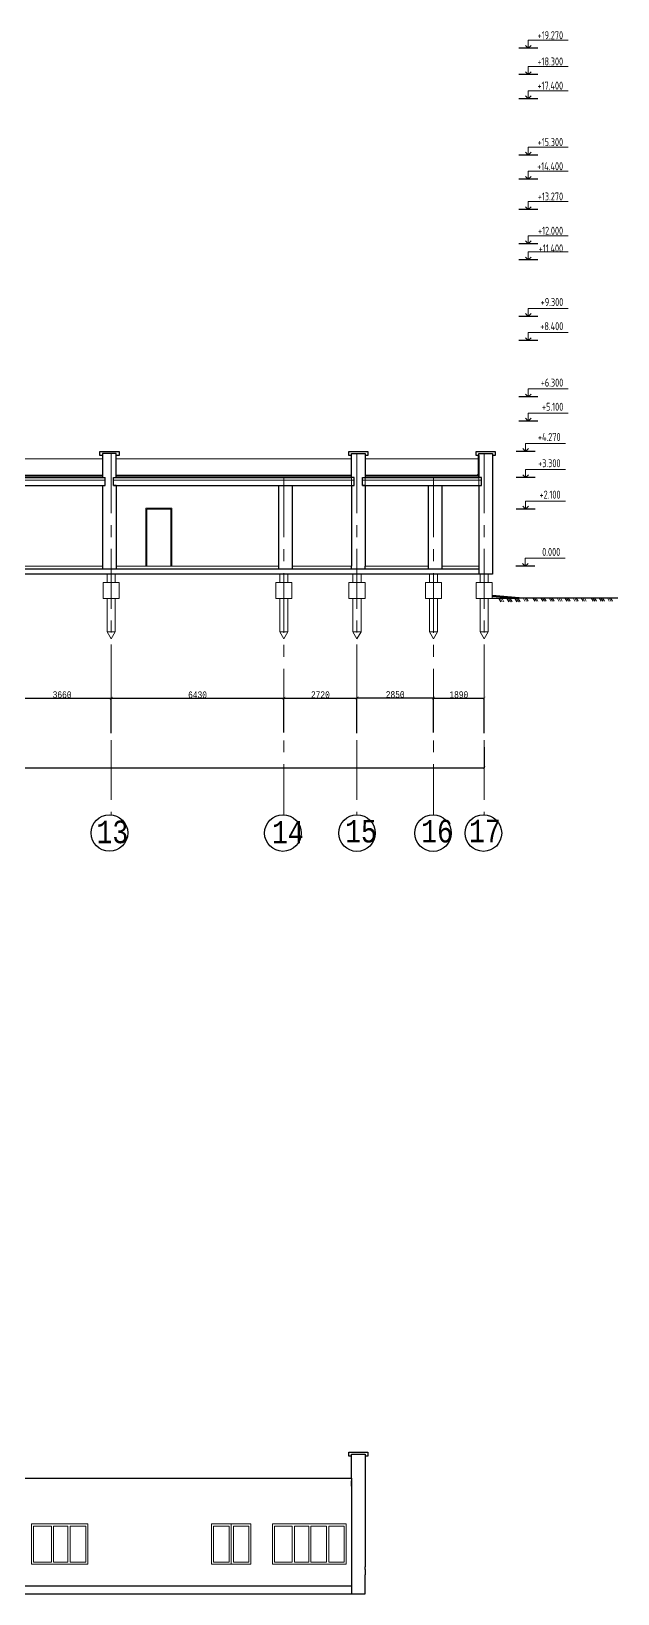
# Model space of a CAD drawing. Header units: millimetres. Extents: x -689206 to 4969298, y -1019800 to 703299.
# Drawn here: x 90334 to 112180, y -747291 to -689144 of the extents above; entities that cross this region are included whole.
import ezdxf

# ---------------------------------------------------------------- set-up
doc = ezdxf.new("R2010")
doc.units = ezdxf.units.MM
doc.linetypes.add('осеваяX2', pattern=[101.6, 63.5, -12.7, 12.7, -12.7])
doc.layers.add('РАЗМЕРЫ', color=7, linetype='Continuous', lineweight=9)
doc.layers.add('стены', color=7, linetype='Continuous', lineweight=20)
for name, color, linetype in [('разрез1-1', 7, 'Continuous'), ('разрез2-2', 7, 'Continuous'), ('сетка', 104, 'Continuous'), ('фасад1', 7, 'Continuous')]:
    doc.layers.add(name, color=color, linetype=linetype)
doc.styles.add('Аннотативный', font='isocteur.ttf', dxfattribs={"width": 0.7, "height": 250})
doc.dimstyles.new('Аннотативный', dxfattribs={"dimscale": 0, "dimtxt": 250, "dimasz": 100, "dimexe": 1.25, "dimexo": 0.625, "dimtad": 1, "dimdec": 0, "dimtxsty": 'Аннотативный', "dimblk": 'ARCHTICK', "dimcen": 2.5, "dimadec": 0, "dimazin": 0, "dimtfac": 1, "dimtdec": 0, "dimtmove": 0, "dimatfit": 3, "dimfxl": 1, "dimarcsym": 0})

# ---------------------------------------------------------------- blocks, each defined once
blk = doc.blocks.new('_ArchTick')
at = {"color": 0, "linetype": 'ByBlock', "const_width": 0.15}
blk.add_lwpolyline([(-0.5, -0.5), (0.5, 0.5)], dxfattribs=at)
blk = doc.blocks.new('*D3268')
at = {"layer": 'Defpoints', "color": 0, "lineweight": 5, "ltscale": 35, "transparency": 16777216}
for p in [(89654, -713961), (93314, -713961), (93314, -715268)]:
    blk.add_point(p, dxfattribs=at)
at = {"layer": 'РАЗМЕРЫ', "color": 0, "lineweight": -2, "ltscale": 35, "transparency": 16777216}
for p, q in [((89654, -713960), (89654, -713960)), ((89654, -713961), (93314, -713961)), ((93314, -715268), (93314, -713960))]:
    blk.add_line(p, q, dxfattribs=at)
at = {"layer": 'РАЗМЕРЫ', "color": 0, "lineweight": -2, "ltscale": 35, "transparency": 16777216, "xscale": 100, "yscale": 100, "zscale": 100, "rotation": 180}
blk.add_blockref('_ArchTick', (89654, -713961), dxfattribs=at)
at = {"layer": 'РАЗМЕРЫ', "color": 0, "lineweight": -2, "ltscale": 35, "transparency": 16777216, "xscale": 100, "yscale": 100, "zscale": 100}
blk.add_blockref('_ArchTick', (93314, -713961), dxfattribs=at)
at = {"layer": 'РАЗМЕРЫ', "color": 0, "lineweight": 5, "ltscale": 35, "transparency": 16777216, "insert": (91484, -713835), "char_height": 250, "attachment_point": 5, "style": 'Аннотативный'}
blk.add_mtext('3660', dxfattribs=at)
blk = doc.blocks.new('*D3269')
at = {"layer": 'Defpoints', "color": 0, "lineweight": 5, "ltscale": 35, "transparency": 16777216}
for p in [(93314, -713960), (99744, -713965), (99744, -715235)]:
    blk.add_point(p, dxfattribs=at)
at = {"layer": 'РАЗМЕРЫ', "color": 0, "lineweight": -2, "ltscale": 35, "transparency": 16777216}
for p, q in [((93314, -713960), (93314, -713967)), ((93314, -713965), (99744, -713965)), ((99744, -715235), (99744, -713964))]:
    blk.add_line(p, q, dxfattribs=at)
at = {"layer": 'РАЗМЕРЫ', "color": 0, "lineweight": -2, "ltscale": 35, "transparency": 16777216, "xscale": 100, "yscale": 100, "zscale": 100, "rotation": 180}
blk.add_blockref('_ArchTick', (93314, -713965), dxfattribs=at)
at = {"layer": 'РАЗМЕРЫ', "color": 0, "lineweight": -2, "ltscale": 35, "transparency": 16777216, "xscale": 100, "yscale": 100, "zscale": 100}
blk.add_blockref('_ArchTick', (99744, -713965), dxfattribs=at)
at = {"layer": 'РАЗМЕРЫ', "color": 0, "lineweight": 5, "ltscale": 35, "transparency": 16777216, "insert": (96529, -713840), "char_height": 250, "attachment_point": 5, "style": 'Аннотативный'}
blk.add_mtext('6430', dxfattribs=at)
blk = doc.blocks.new('*D3270')
at = {"layer": 'Defpoints', "color": 0, "lineweight": 5, "ltscale": 35, "transparency": 16777216}
for p in [(99744, -713960), (102466, -713960), (102466, -715267)]:
    blk.add_point(p, dxfattribs=at)
at = {"layer": 'РАЗМЕРЫ', "color": 0, "lineweight": -2, "ltscale": 35, "transparency": 16777216}
for p, q in [((99744, -713960), (99744, -713961)), ((99744, -713960), (102466, -713960)), ((102466, -715266), (102466, -713959))]:
    blk.add_line(p, q, dxfattribs=at)
at = {"layer": 'РАЗМЕРЫ', "color": 0, "lineweight": -2, "ltscale": 35, "transparency": 16777216, "xscale": 100, "yscale": 100, "zscale": 100, "rotation": 180}
blk.add_blockref('_ArchTick', (99744, -713960), dxfattribs=at)
at = {"layer": 'РАЗМЕРЫ', "color": 0, "lineweight": -2, "ltscale": 35, "transparency": 16777216, "xscale": 100, "yscale": 100, "zscale": 100}
blk.add_blockref('_ArchTick', (102466, -713960), dxfattribs=at)
at = {"layer": 'РАЗМЕРЫ', "color": 0, "lineweight": 5, "ltscale": 35, "transparency": 16777216, "insert": (101105, -713834), "char_height": 250, "attachment_point": 5, "style": 'Аннотативный'}
blk.add_mtext('2720', dxfattribs=at)
blk = doc.blocks.new('*D3271')
at = {"layer": 'Defpoints', "color": 0, "lineweight": 5, "ltscale": 35, "transparency": 16777216}
for p in [(102466, -713960), (105314, -713952), (105314, -715235)]:
    blk.add_point(p, dxfattribs=at)
at = {"layer": 'РАЗМЕРЫ', "color": 0, "lineweight": -2, "ltscale": 35, "transparency": 16777216}
for p, q in [((102466, -713959), (102466, -713951)), ((102466, -713952), (105314, -713952)), ((105314, -715235), (105314, -713951))]:
    blk.add_line(p, q, dxfattribs=at)
at = {"layer": 'РАЗМЕРЫ', "color": 0, "lineweight": -2, "ltscale": 35, "transparency": 16777216, "xscale": 100, "yscale": 100, "zscale": 100, "rotation": 180}
blk.add_blockref('_ArchTick', (102466, -713952), dxfattribs=at)
at = {"layer": 'РАЗМЕРЫ', "color": 0, "lineweight": -2, "ltscale": 35, "transparency": 16777216, "xscale": 100, "yscale": 100, "zscale": 100}
blk.add_blockref('_ArchTick', (105314, -713952), dxfattribs=at)
at = {"layer": 'РАЗМЕРЫ', "color": 0, "lineweight": 5, "ltscale": 35, "transparency": 16777216, "insert": (103890, -713827), "char_height": 250, "attachment_point": 5, "style": 'Аннотативный'}
blk.add_mtext('2850', dxfattribs=at)
blk = doc.blocks.new('*D3272')
at = {"layer": 'Defpoints', "color": 0, "lineweight": 5, "ltscale": 35, "transparency": 16777216}
for p in [(105314, -713959), (107206, -713959), (107206, -715266)]:
    blk.add_point(p, dxfattribs=at)
at = {"layer": 'РАЗМЕРЫ', "color": 0, "lineweight": -2, "ltscale": 35, "transparency": 16777216}
for p, q in [((105314, -713959), (105314, -713960)), ((105314, -713959), (107206, -713959)), ((107206, -715265), (107206, -713957))]:
    blk.add_line(p, q, dxfattribs=at)
at = {"layer": 'РАЗМЕРЫ', "color": 0, "lineweight": -2, "ltscale": 35, "transparency": 16777216, "xscale": 100, "yscale": 100, "zscale": 100, "rotation": 180}
blk.add_blockref('_ArchTick', (105314, -713959), dxfattribs=at)
at = {"layer": 'РАЗМЕРЫ', "color": 0, "lineweight": -2, "ltscale": 35, "transparency": 16777216, "xscale": 100, "yscale": 100, "zscale": 100}
blk.add_blockref('_ArchTick', (107206, -713959), dxfattribs=at)
at = {"layer": 'РАЗМЕРЫ', "color": 0, "lineweight": 5, "ltscale": 35, "transparency": 16777216, "insert": (106260, -713833), "char_height": 250, "attachment_point": 5, "style": 'Аннотативный'}
blk.add_mtext('1890', dxfattribs=at)
blk = doc.blocks.new('*D3273')
at = {"layer": 'Defpoints', "color": 0, "lineweight": 5, "ltscale": 35, "transparency": 16777216}
for p in [(55075, -715792), (107206, -715792), (107206, -716553)]:
    blk.add_point(p, dxfattribs=at)
at = {"layer": 'РАЗМЕРЫ', "color": 0, "lineweight": -2, "ltscale": 35, "transparency": 16777216}
for p, q in [((55075, -715792), (55075, -716554)), ((107206, -715792), (107206, -716554)), ((55075, -716553), (107206, -716553))]:
    blk.add_line(p, q, dxfattribs=at)
at = {"layer": 'РАЗМЕРЫ', "color": 0, "lineweight": -2, "ltscale": 35, "transparency": 16777216, "xscale": 100, "yscale": 100, "zscale": 100, "rotation": 180}
blk.add_blockref('_ArchTick', (55075, -716553), dxfattribs=at)
at = {"layer": 'РАЗМЕРЫ', "color": 0, "lineweight": -2, "ltscale": 35, "transparency": 16777216, "xscale": 100, "yscale": 100, "zscale": 100}
blk.add_blockref('_ArchTick', (107206, -716553), dxfattribs=at)
at = {"layer": 'РАЗМЕРЫ', "color": 0, "lineweight": 5, "ltscale": 35, "transparency": 16777216, "insert": (81140, -716427), "char_height": 250, "attachment_point": 5, "style": 'Аннотативный'}
blk.add_mtext('52131', dxfattribs=at)

msp = doc.modelspace()

# ---------------------------------------------------------------- linework, layer by layer
at = {"layer": 'РАЗМЕРЫ', "linetype": 'ByBlock', "lineweight": 30, "ltscale": 35}
for p, q in [((92893.5, -704854.3), (92893.5, -704779.3)), ((92893.5, -704779.3), (93503.5, -704779.3)), ((92893.5, -704929.3), (92893.5, -704854.3)), ((92993.5, -704929.3), (92893.5, -704929.3)), ((93503.5, -704779.3), (93603.5, -704779.3)), ((93603.5, -704929.3), (93503.5, -704929.3)), ((93603.5, -704779.3), (93603.5, -704929.3)), ((102166.5, -704854.3), (102166.5, -704779.3)), ((102166.5, -704779.3), (102776.5, -704779.3)), ((102166.5, -704929.3), (102166.5, -704854.3)), ((102266.5, -704929.3), (102166.5, -704929.3)), ((102776.5, -704779.3), (102876.5, -704779.3)), ((102876.5, -704929.3), (102776.5, -704929.3)), ((102876.5, -704779.3), (102876.5, -704929.3)), ((106905.3, -704854.3), (106905.3, -704779.3)), ((106905.3, -704779.3), (107515.3, -704779.3)), ((106905.3, -704929.3), (106905.3, -704854.3)), ((107005.3, -704929.3), (106905.3, -704929.3)), ((107515.3, -704779.3), (107615.3, -704779.3)), ((107615.3, -704929.3), (107515.3, -704929.3)), ((107615.3, -704779.3), (107615.3, -704929.3)), ((102166.5, -742091.4), (102166.5, -742016.4)), ((102166.5, -742016.4), (102776.5, -742016.4)), ((102166.5, -742166.4), (102166.5, -742091.4)), ((102266.5, -742166.4), (102166.5, -742166.4)), ((102776.5, -742016.4), (102876.5, -742016.4)), ((102876.5, -742166.4), (102776.5, -742166.4)), ((102876.5, -742016.4), (102876.5, -742166.4))]:
    msp.add_line(p, q, dxfattribs=at)
at = {"layer": 'РАЗМЕРЫ', "lineweight": 30, "ltscale": 35}
for p, q in [((93503.5, -704854.3), (92993.6, -704854.3)), ((92993.6, -704854.3), (92993.6, -705754.3)), ((93503.5, -705754.3), (93503.5, -704854.3)), ((102266.5, -705754.3), (102266.5, -704854.3)), ((102266.5, -704854.3), (102776.5, -704854.3)), ((102776.5, -704854.3), (102776.5, -705754.3)), ((107005.3, -705754.3), (107005.3, -704854.3)), ((107005.3, -704854.3), (107515.3, -704854.3)), ((107005.3, -704929.3), (107005.3, -705754.3)), ((107515.3, -704854.3), (107515.3, -709354.3)), ((89974.3, -705754.3), (93093.6, -705754.3)), ((93093.6, -706054.3), (93093.6, -705754.3)), ((93403.5, -706054.3), (93403.5, -705754.3)), ((93403.5, -705754.3), (102266.5, -705754.3)), ((102266.5, -705754.3), (102266.5, -705654.3)), ((102366.5, -705754.3), (102266.5, -705754.3)), ((102366.5, -706054.3), (102366.5, -705754.3)), ((102676.5, -706054.3), (102676.5, -705754.3)), ((102676.5, -705754.3), (107005.3, -705754.3)), ((107105.3, -705754.3), (107005.3, -705754.3)), ((107105.3, -706054.3), (107105.3, -705754.3)), ((89974.3, -706054.3), (93093.6, -706054.3)), ((92993.6, -706054.3), (92993.6, -709054.3)), ((92993.6, -706054.3), (93093.6, -706054.3)), ((93503.5, -706054.3), (93403.5, -706054.3)), ((93403.5, -706054.3), (102266.5, -706054.3)), ((93503.5, -706054.3), (93503.5, -709054.3)), ((99544, -706054.3), (99544, -709154.3)), ((100054, -706054.3), (100054, -709154.3)), ((102266.5, -706054.3), (102366.5, -706054.3)), ((102266.5, -706054.3), (102266.5, -709054.3)), ((102776.5, -706054.3), (102676.5, -706054.3)), ((102676.5, -706054.3), (102776.5, -706054.3)), ((102776.5, -706054.3), (102776.5, -709054.3)), ((102776.5, -706054.3), (106906.4, -706054.3)), ((105114.2, -706054.3), (105114.2, -709154.3)), ((105624.2, -706054.3), (105624.2, -709154.3)), ((106906.4, -706054.3), (107005.3, -706054.3)), ((107005.3, -706054.3), (107105.3, -706054.3)), ((107005.3, -706054.3), (107005.3, -709254.3)), ((102776.5, -709354.3), (54764.8, -709354.3)), ((55274.8, -709154.3), (107005.3, -709154.3)), ((92993.6, -709054.3), (92993.6, -709154.3)), ((93503.5, -709054.3), (93503.5, -709154.3)), ((102266.5, -709154.3), (102266.5, -709054.3)), ((102776.5, -709154.3), (102776.5, -709054.3)), ((107005.3, -709354.3), (102776.5, -709354.3)), ((107005.3, -709254.3), (107005.3, -709354.3)), ((107515.3, -709354.3), (107005.3, -709354.3)), ((102266.5, -742991.4), (102266.5, -742091.4)), ((102266.5, -742091.4), (102776.5, -742091.4)), ((102776.5, -742091.4), (102776.5, -742991.4)), ((89974.3, -742991.4), (102266.5, -742991.4)), ((102266.5, -742991.4), (102266.5, -747291.4)), ((102266.5, -743291.4), (102266.5, -743091.4)), ((102776.5, -742991.4), (102776.5, -746291.4)), ((102776.5, -746391.4), (102776.5, -746291.4)), ((102776.5, -746391.4), (102776.5, -746591.4)), ((102776.5, -747291.4), (102776.5, -746591.4)), ((54764.8, -746991.4), (102266.5, -746991.4)), ((54764.8, -747291.4), (102776.5, -747291.4))]:
    msp.add_line(p, q, dxfattribs=at)
at = {"layer": 'РАЗМЕРЫ', "linetype": 'осеваяX2', "lineweight": 5, "ltscale": 35}
for p, q in [((93314.2, -704854.3), (93314.2, -718303)), ((102466.5, -704854.3), (102466.5, -718303)), ((107205.7, -704854.3), (107205.7, -718303)), ((99744, -705754.3), (99744, -718303))]:
    msp.add_line(p, q, dxfattribs=at)
at = {"layer": 'РАЗМЕРЫ', "lineweight": 15, "ltscale": 35}
for p, q in [((93093.6, -705854.3), (89874.3, -705854.3)), ((102366.5, -705854.3), (93403.5, -705854.3)), ((107105.3, -705854.3), (102676.5, -705854.3)), ((102776.5, -706054.3), (102776.5, -705754.3)), ((107005.3, -706054.3), (107005.3, -705754.3)), ((94635.4, -706894.3), (94605.4, -706894.3)), ((94605.4, -706894.3), (94605.4, -709054.3)), ((95565.4, -706894.3), (94635.4, -706894.3)), ((94635.4, -709054.3), (94635.4, -706924.3)), ((94635.4, -706924.3), (95535.4, -706924.3)), ((95535.4, -706924.3), (95535.4, -709054.3)), ((95565.4, -706924.3), (95565.4, -706894.3)), ((95565.4, -709054.3), (95565.4, -706924.3)), ((89974.3, -709054.3), (92993.6, -709054.3)), ((93503.5, -709054.3), (99544, -709054.3)), ((95535.4, -709054.3), (95565.4, -709054.3)), ((100054, -709054.3), (102266.5, -709054.3)), ((102776.5, -709054.3), (105114.2, -709054.3)), ((105624.2, -709054.3), (106005.3, -709054.3)), ((106005.3, -709054.3), (107005.3, -709054.3)), ((90342.8, -746191.4), (90343.1, -744691)), ((90342.8, -744691.4), (90342.8, -746191.4)), ((92442.8, -744691.4), (90342.8, -744691.4)), ((92442.8, -744691.4), (90343.2, -744691)), ((90343.2, -744691), (90423.2, -744691)), ((90423.2, -744771.1), (90423, -746111)), ((90423.2, -744691), (90423.2, -744691.4)), ((90423.2, -744771.1), (91084.2, -744771.2)), ((91084.2, -744771.2), (91083.9, -746111.1)), ((91164, -746111.2), (91164.2, -744771.2)), ((91701, -744771.3), (91164.2, -744771.2)), ((91701, -744771.3), (91700.7, -746111.2)), ((91780.7, -746111.2), (91780.9, -744771.3)), ((92362.8, -744771.4), (91780.9, -744771.3)), ((92362.8, -746111.4), (92362.8, -744771.4)), ((92442.8, -744691.4), (92442.8, -746191.4)), ((92442.8, -746191.4), (92442.8, -744691.4)), ((98518.3, -744691.4), (97048.3, -744691.4)), ((97048.3, -746191.4), (97048.3, -744691.4)), ((97048.3, -744691.4), (97048.3, -746191.4)), ((98518.3, -744691.4), (97048.3, -744691.4)), ((97128.3, -746111.4), (97128.3, -744771.4)), ((97128.3, -744771.4), (97703.3, -744771.4)), ((97703.3, -744771.4), (97703.3, -746111.4)), ((97783.3, -746191.4), (97783.3, -744691.4)), ((97863.3, -744771.4), (98438.3, -744771.4)), ((97863.3, -746111.4), (97863.3, -744771.4)), ((98438.3, -744771.4), (98438.3, -746111.4)), ((98518.3, -746191.4), (98518.3, -744691.4)), ((98518.3, -744691.4), (98518.3, -746191.4)), ((99314.2, -746191.4), (99314.4, -744691)), ((99314.2, -744691.4), (102064.2, -744691.4)), ((99314.2, -744691.4), (99314.2, -746191.4)), ((101414.2, -744691.4), (99314.6, -744691)), ((99314.6, -744691), (99394.6, -744691)), ((99394.5, -744771.1), (99394.3, -746111)), ((99394.5, -744771.1), (100055.5, -744771.2)), ((99394.6, -744691), (99394.6, -744691.4)), ((100055.5, -744771.2), (100055.3, -746111.1)), ((100135.3, -746111.2), (100135.5, -744771.2)), ((100672.3, -744771.3), (100135.5, -744771.2)), ((100672.3, -744771.3), (100672.1, -746111.2)), ((100752.1, -746111.2), (100752.3, -744771.3)), ((101334.2, -744771.4), (100752.3, -744771.3)), ((101334.2, -746111.4), (101334.2, -744771.4)), ((101414.2, -746111.2), (101414.2, -744771.4)), ((101984.2, -744771.4), (101414.2, -744771.4)), ((101984.2, -746111.2), (101984.2, -744771.4)), ((102064.2, -744691.4), (102064.2, -746191.4)), ((92442.8, -746191.4), (90342.8, -746191.4)), ((90342.8, -746191.4), (92442.8, -746191.4)), ((90423, -746111), (91083.9, -746111.1)), ((91164, -746111.2), (91700.7, -746111.2)), ((91780.7, -746111.2), (92362.8, -746111.2)), ((98518.3, -746191.4), (97048.3, -746191.4)), ((98518.3, -746191.4), (97048.3, -746191.4)), ((97048.3, -746191.4), (97128.3, -746191.4)), ((97703.3, -746111.4), (97128.3, -746111.4)), ((98438.3, -746111.4), (97863.3, -746111.4)), ((99314.2, -746191.4), (102064.2, -746191.4)), ((99314.2, -746191.4), (101414.2, -746191.4)), ((99394.3, -746111), (100055.3, -746111.1)), ((100135.3, -746111.2), (100672.1, -746111.2)), ((100752.1, -746111.2), (101334.2, -746111.2)), ((101414.2, -746111.2), (101984.2, -746111.2))]:
    msp.add_line(p, q, dxfattribs=at)
at = {"layer": 'РАЗМЕРЫ', "lineweight": 13, "ltscale": 35}
msp.add_line((102266.5, -706054.3), (102266.5, -705754.3), dxfattribs=at)
at = {"layer": 'РАЗМЕРЫ', "lineweight": 18, "ltscale": 35}
for p, q in [((93164.2, -709354.3), (93164.2, -709654.3)), ((93464.2, -709654.3), (93464.2, -709354.3)), ((99594, -709354.3), (99594, -709654.3)), ((99894, -709654.3), (99894, -709354.3)), ((102316.5, -709354.3), (102316.5, -709654.3)), ((102616.5, -709654.3), (102616.5, -709354.3)), ((105164.2, -709354.3), (105164.2, -709654.3)), ((105464.2, -709654.3), (105464.2, -709354.3)), ((107055.7, -709354.3), (107055.7, -709654.3)), ((107355.7, -709654.3), (107355.7, -709354.3)), ((93014.2, -710254.3), (93014.2, -709654.3)), ((93014.2, -709654.3), (93164.2, -709654.3)), ((93164.2, -709654.3), (93314.2, -709654.3)), ((93314.2, -709654.3), (93614.2, -709654.3)), ((93614.2, -709654.3), (93614.2, -710254.3)), ((99444, -710254.3), (99444, -709654.3)), ((99444, -709654.3), (99594, -709654.3)), ((99594, -709654.3), (99744, -709654.3)), ((99744, -709654.3), (100044, -709654.3)), ((100044, -709654.3), (100044, -710254.3)), ((102166.5, -710254.3), (102166.5, -709654.3)), ((102166.5, -709654.3), (102316.5, -709654.3)), ((102316.5, -709654.3), (102466.5, -709654.3)), ((102466.5, -709654.3), (102766.5, -709654.3)), ((102766.5, -709654.3), (102766.5, -710254.3)), ((105014.2, -710254.3), (105014.2, -709654.3)), ((105014.2, -709654.3), (105164.2, -709654.3)), ((105164.2, -709654.3), (105314.2, -709654.3)), ((105314.2, -709654.3), (105614.2, -709654.3)), ((105614.2, -709654.3), (105614.2, -710254.3)), ((106905.7, -710254.3), (106905.7, -709654.3)), ((106905.7, -709654.3), (107055.7, -709654.3)), ((107055.7, -709654.3), (107205.7, -709654.3)), ((107205.7, -709654.3), (107505.7, -709654.3)), ((107505.7, -709654.3), (107505.7, -710254.3)), ((93614.2, -710254.3), (93014.2, -710254.3)), ((93164.2, -711121.1), (93164.2, -710254.3)), ((93464.2, -710254.3), (93464.2, -711133.1)), ((100044, -710254.3), (99444, -710254.3)), ((99594, -711121.1), (99594, -710254.3)), ((99894, -710254.3), (99894, -711133.1)), ((102766.5, -710254.3), (102166.5, -710254.3)), ((102316.5, -711121.1), (102316.5, -710254.3)), ((102616.5, -710254.3), (102616.5, -711133.1)), ((105614.2, -710254.3), (105014.2, -710254.3)), ((105164.2, -711121.1), (105164.2, -710254.3)), ((105464.2, -710254.3), (105464.2, -711133.1)), ((107505.7, -710254.3), (106905.7, -710254.3)), ((107055.7, -711121.1), (107055.7, -710254.3)), ((107355.7, -710254.3), (107355.7, -711133.1)), ((93164.2, -711494.5), (93164.2, -711121.1)), ((93464.2, -711494.5), (93464.2, -711133.1)), ((99594, -711494.5), (99594, -711121.1)), ((99894, -711494.5), (99894, -711133.1)), ((102316.5, -711494.5), (102316.5, -711121.1)), ((102616.5, -711494.5), (102616.5, -711133.1)), ((105164.2, -711494.5), (105164.2, -711121.1)), ((105464.2, -711494.5), (105464.2, -711133.1)), ((107055.7, -711494.5), (107055.7, -711121.1)), ((107355.7, -711494.5), (107355.7, -711133.1)), ((93314.2, -711754.3), (93164.2, -711494.5)), ((93464.2, -711494.5), (93164.2, -711494.5)), ((93314.2, -711754.3), (93464.2, -711494.5)), ((99744, -711754.3), (99594, -711494.5)), ((99894, -711494.5), (99594, -711494.5)), ((99744, -711754.3), (99894, -711494.5)), ((102466.5, -711754.3), (102316.5, -711494.5)), ((102616.5, -711494.5), (102316.5, -711494.5)), ((102466.5, -711754.3), (102616.5, -711494.5)), ((105314.2, -711754.3), (105164.2, -711494.5)), ((105464.2, -711494.5), (105164.2, -711494.5)), ((105314.2, -711754.3), (105464.2, -711494.5)), ((107205.7, -711754.3), (107055.7, -711494.5)), ((107355.7, -711494.5), (107055.7, -711494.5)), ((107205.7, -711754.3), (107355.7, -711494.5))]:
    msp.add_line(p, q, dxfattribs=at)
at = {"layer": 'разрез1-1', "lineweight": 5}
for p, q in [((108846.9, -689779.3), (108846.9, -689481.5)), ((108846.9, -689481.5), (110336, -689481.5)), ((108846.9, -690754.3), (108846.9, -690456.5)), ((108846.9, -690456.5), (110336, -690456.5)), ((108846.9, -691654.3), (108846.9, -691356.5)), ((108846.9, -691356.5), (110336, -691356.5)), ((108846.9, -693754.3), (108846.9, -693456.5)), ((108846.9, -693456.5), (110336, -693456.5)), ((108846.9, -694654.3), (108846.9, -694356.5)), ((108846.9, -694356.5), (110336, -694356.5)), ((108846.9, -695779.3), (108846.9, -695481.5)), ((108846.9, -695481.5), (110336, -695481.5)), ((108846.9, -697054.3), (108846.9, -696756.5)), ((108846.9, -696756.5), (110336, -696756.5)), ((108846.9, -697654.3), (108846.9, -697356.5)), ((108846.9, -697356.5), (110336, -697356.5)), ((108846.9, -699754.3), (108846.9, -699456.5)), ((108846.9, -699456.5), (110336, -699456.5)), ((108846.9, -700654.3), (108846.9, -700356.5)), ((108846.9, -700356.5), (110336, -700356.5)), ((108846.9, -702754.3), (108846.9, -702456.5)), ((108846.9, -702456.5), (110336, -702456.5)), ((108846.9, -703654.3), (108846.9, -703356.5)), ((108846.9, -703356.5), (110336, -703356.5)), ((108745, -704779.3), (108745, -704481.5)), ((108745, -704481.5), (110234.1, -704481.5)), ((108745, -705754.3), (108745, -705456.5)), ((108745, -705456.5), (110234.1, -705456.5)), ((108745, -706924.3), (108745, -706626.5)), ((108745, -706626.5), (110234.1, -706626.5)), ((108733.4, -709054.3), (108733.4, -708756.5)), ((108733.4, -708756.5), (110222.5, -708756.5))]:
    msp.add_line(p, q, dxfattribs=at)
at = {"layer": 'разрез1-1', "lineweight": 30}
for p, q in [((109201.5, -689779.3), (108492.4, -689779.3)), ((108846.9, -689779.3), (108741.6, -689674)), ((108846.9, -689779.3), (108952.2, -689674)), ((109201.5, -690754.3), (108492.4, -690754.3)), ((108846.9, -690754.3), (108741.6, -690649)), ((108846.9, -690754.3), (108952.2, -690649)), ((109201.5, -691654.3), (108492.4, -691654.3)), ((108846.9, -691654.3), (108741.6, -691549)), ((108846.9, -691654.3), (108952.2, -691549)), ((108846.9, -693754.3), (108741.6, -693649)), ((108846.9, -693754.3), (108952.2, -693649)), ((109201.5, -693754.3), (108492.4, -693754.3)), ((109201.5, -694654.3), (108492.4, -694654.3)), ((108846.9, -694654.3), (108741.6, -694549)), ((108846.9, -694654.3), (108952.2, -694549)), ((109201.5, -695779.3), (108492.4, -695779.3)), ((108846.9, -695779.3), (108741.6, -695674)), ((108846.9, -695779.3), (108952.2, -695674)), ((109201.5, -697054.3), (108492.4, -697054.3)), ((108846.9, -697054.3), (108741.6, -696949)), ((108846.9, -697054.3), (108952.2, -696949)), ((109201.5, -697654.3), (108492.4, -697654.3)), ((108846.9, -697654.3), (108741.6, -697549)), ((108846.9, -697654.3), (108952.2, -697549)), ((109201.5, -699754.3), (108492.4, -699754.3)), ((108846.9, -699754.3), (108741.6, -699649)), ((108846.9, -699754.3), (108952.2, -699649)), ((109201.5, -700654.3), (108492.4, -700654.3)), ((108846.9, -700654.3), (108741.6, -700549)), ((108846.9, -700654.3), (108952.2, -700549)), ((109201.5, -702754.3), (108492.4, -702754.3)), ((108846.9, -702754.3), (108741.6, -702649)), ((108846.9, -702754.3), (108952.2, -702649)), ((108846.9, -703654.3), (108741.6, -703549)), ((108846.9, -703654.3), (108952.2, -703549)), ((109201.5, -703654.3), (108492.4, -703654.3)), ((108745, -704779.3), (108639.8, -704674)), ((108745, -704779.3), (108850.3, -704674)), ((109099.6, -704779.3), (108390.5, -704779.3)), ((109099.6, -705754.3), (108390.5, -705754.3)), ((108745, -705754.3), (108639.8, -705649)), ((108745, -705754.3), (108850.3, -705649)), ((109099.6, -706924.3), (108390.5, -706924.3)), ((108745, -706924.3), (108639.8, -706819)), ((108745, -706924.3), (108850.3, -706819)), ((109088, -709054.3), (108378.9, -709054.3)), ((108733.4, -709054.3), (108628.1, -708949)), ((108733.4, -709054.3), (108838.7, -708949))]:
    msp.add_line(p, q, dxfattribs=at)
at = {"layer": 'разрез1-1', "lineweight": 15}
for p, q in [((89974.3, -705054.3), (92993.6, -705054.3)), ((93503.5, -705054.3), (93974.3, -705054.3)), ((93974.3, -705054.3), (102266.5, -705054.3)), ((102776.5, -705054.3), (106980.6, -705054.3)), ((106980.6, -705629.6), (106980.6, -704929.3))]:
    msp.add_line(p, q, dxfattribs=at)
for points in [[(89974.3, -705654.3), (90024.3, -705704.3), (92993.6, -705704.3)], [(89999, -705629.6), (90038.8, -705669.3), (92993.6, -705669.3)], [(93503.5, -705669.3), (93974.3, -705669.3)], [(93503.5, -705704.3), (93974.3, -705704.3)], [(102266.5, -705669.3), (93974.3, -705669.3)], [(102266.5, -705704.3), (93974.3, -705704.3)], [(106980.6, -705629.6), (106940.8, -705669.3), (102776.5, -705669.3)], [(107005.3, -705654.3), (106955.3, -705704.3), (102776.5, -705704.3)]]:
    msp.add_lwpolyline(points, dxfattribs=at)
at = {"layer": 'разрез2-2'}
for p, q in [((108505.7, -710234.3), (107505.7, -710146.2)), ((107505.7, -710166.2), (108505.7, -710254.3)), ((108505.7, -710254.3), (107505.7, -710254.3)), ((108505.7, -710234.3), (112179.8, -710234.3)), ((108505.7, -710234.3), (108505.7, -710254.3)), ((108505.7, -710234.3), (108805.7, -710234.3))]:
    msp.add_line(p, q, dxfattribs=at)
at = {"layer": 'разрез2-2', "lineweight": 15}
for points in [[(107819.8, -710373.7), (107751.4, -710254.3)], [(109087.3, -710353.7), (109018.9, -710234.3)]]:
    msp.add_lwpolyline(points, close=True, dxfattribs=at)
for points in [[(107811.1, -710254.3), (107879.5, -710373.7)], [(107870.8, -710254.3), (107940.4, -710373.7)], [(108051, -710254.3), (108120.6, -710373.7)], [(108111.9, -710254.3), (108180.3, -710373.7)], [(108171.6, -710254.3), (108241.2, -710373.7)], [(108351.8, -710254.3), (108421.4, -710373.7)], [(108412.7, -710254.3), (108481.1, -710373.7)], [(108472.4, -710254.3), (108542, -710373.7)], [(108652.6, -710234.3), (108722.2, -710353.7)], [(108713.5, -710234.3), (108781.9, -710353.7)], [(108773.2, -710234.3), (108842.8, -710353.7)], [(109078.6, -710234.3), (109147, -710353.7)], [(109138.3, -710234.3), (109207.9, -710353.7)], [(109318.5, -710234.3), (109388.1, -710353.7)], [(109379.4, -710234.3), (109447.8, -710353.7)], [(109439.1, -710234.3), (109508.7, -710353.7)], [(109619.3, -710234.3), (109688.9, -710353.7)], [(109680.2, -710234.3), (109748.6, -710353.7)], [(109739.9, -710234.3), (109809.5, -710353.7)], [(109920.1, -710234.3), (109989.7, -710353.7)], [(109981, -710234.3), (110049.4, -710353.7)], [(110040.7, -710234.3), (110110.3, -710353.7)], [(110213.5, -710234.3), (110283.1, -710353.7)], [(110274.4, -710234.3), (110342.8, -710353.7)], [(110334.1, -710234.3), (110403.7, -710353.7)], [(110514.3, -710234.3), (110583.9, -710353.7)], [(110575.2, -710234.3), (110643.6, -710353.7)], [(110634.9, -710234.3), (110704.5, -710353.7)], [(110815.1, -710234.3), (110884.7, -710353.7)], [(110876, -710234.3), (110944.4, -710353.7)], [(110935.7, -710234.3), (111005.3, -710353.7)], [(111191.6, -710234.3), (111261.2, -710353.7)], [(111252.5, -710234.3), (111320.9, -710353.7)], [(111312.2, -710234.3), (111381.8, -710353.7)], [(111492.4, -710234.3), (111562, -710353.7)], [(111553.3, -710234.3), (111621.7, -710353.7)], [(111613, -710234.3), (111682.6, -710353.7)], [(111793.2, -710234.3), (111862.9, -710353.7)], [(111854.2, -710234.3), (111922.5, -710353.7)], [(111913.8, -710234.3), (111983.4, -710353.7)]]:
    msp.add_lwpolyline(points, dxfattribs=at)
at = {"layer": 'сетка', "color": 0}
for centre in [(93247.3, -718980.5), (99707.5, -718982.8), (102465.8, -718983.8), (105299.5, -718983.6), (107175.6, -718983.1)]:
    msp.add_circle(centre, 680.7, dxfattribs=at)
at = {"layer": 'стены', "linetype": 'осеваяX2', "lineweight": 5, "ltscale": 35}
msp.add_line((105314.2, -705754.3), (105314.2, -718303), dxfattribs=at)
at = {"layer": 'фасад1', "color": 7, "lineweight": 15}
for p, q in [((92022.8, -744691.4), (90342.8, -744691.4)), ((100994.2, -744691.4), (99314.2, -744691.4)), ((90342.8, -746191.4), (92022.8, -746191.4)), ((99314.2, -746191.4), (100994.2, -746191.4))]:
    msp.add_line(p, q, dxfattribs=at)
for points in [[(91510.8, -744691.4), (92442.8, -744691.4), (92442.8, -746191.4), (91510.8, -746191.4)], [(101414.2, -744771.4), (101414.2, -746111.2)], [(101414.2, -746191.4), (100482.1, -746191.4)]]:
    msp.add_lwpolyline(points, dxfattribs=at)

# ---------------------------------------------------------------- texts
at = {"layer": 'РАЗМЕРЫ', "lineweight": 5, "ltscale": 35, "char_height": 841.28, "width": 7009.377, "attachment_point": 1, "style": 'Аннотативный'}
for s, insert in [('13', (92767.1, -718519.5)), ('14', (99299.8, -718529.3)), ('15', (102026.2, -718491.8)), ('16', (104859.9, -718491.6)), ('17', (106642.8, -718482.7))]:
    msp.add_mtext(s, dxfattribs=dict(at, insert=insert))
at = {"layer": 'разрез1-1', "lineweight": 30, "char_height": 297.819, "width": 1508.774, "attachment_point": 3, "style": 'Аннотативный'}
for s, insert in [('{\\fISOCPEUR|b0|i0|c204|p34;+19.270\\fISOCPEUR|b0|i0|c0|p34; }', (110144.5, -689144)), ('{\\fISOCPEUR|b0|i0|c204|p34;+18.300\\fISOCPEUR|b0|i0|c0|p34; }', (110144.5, -690119)), ('{\\fISOCPEUR|b0|i0|c204|p34;+17.400\\fISOCPEUR|b0|i0|c0|p34; }', (110144.5, -691019)), ('{\\fISOCPEUR|b0|i0|c204|p34;+15.300\\fISOCPEUR|b0|i0|c0|p34; }', (110144.5, -693119)), ('{\\fISOCPEUR|b0|i0|c204|p34;+14.400\\fISOCPEUR|b0|i0|c0|p34; }', (110144.5, -694019)), ('{\\fISOCPEUR|b0|i0|c204|p34;+13.270\\fISOCPEUR|b0|i0|c0|p34; }', (110144.5, -695144)), ('{\\fISOCPEUR|b0|i0|c204|p34;+12.000\\fISOCPEUR|b0|i0|c0|p34; }', (110144.5, -696419)), ('{\\fISOCPEUR|b0|i0|c204|p34;+11.400\\fISOCPEUR|b0|i0|c0|p34; }', (110144.5, -697076.5)), ('{\\fISOCPEUR|b0|i0|c204|p34;+9.300\\fISOCPEUR|b0|i0|c0|p34; }', (110150.6, -699070.9)), ('{\\fISOCPEUR|b0|i0|c204|p34;+8.400\\fISOCPEUR|b0|i0|c0|p34; }', (110150.6, -699970.9)), ('{\\fISOCPEUR|b0|i0|c204|p34;+6.300\\fISOCPEUR|b0|i0|c0|p34; }', (110150.6, -702070.9)), ('{\\fISOCPEUR|b0|i0|c204|p34;+5.100\\fISOCPEUR|b0|i0|c0|p34; }', (110150.6, -702970.9)), ('{\\fISOCPEUR|b0|i0|c204|p34;+4.270\\fISOCPEUR|b0|i0|c0|p34; }', (110048.8, -704095.9)), ('{\\fISOCPEUR|b0|i0|c204|p34;+3.300\\fISOCPEUR|b0|i0|c0|p34; }', (110048.8, -705070.9)), ('{\\fISOCPEUR|b0|i0|c204|p34;+2.100\\fISOCPEUR|b0|i0|c0|p34; }', (110048.8, -706240.9)), ('{\\fISOCPEUR|b0|i0|c204|p34;0.000\\fISOCPEUR|b0|i0|c0|p34; }', (110037.2, -708370.9))]:
    msp.add_mtext(s, dxfattribs=dict(at, insert=insert))

# ---------------------------------------------------------------- dimensions: what is measured, and where the dimension line sits
at = {"layer": 'РАЗМЕРЫ', "lineweight": 5, "ltscale": 35}
dim = msp.add_linear_dim(base=(93314.2, -713961), p1=(89654.3, -713961), p2=(93314.2, -715268.5), dimstyle='Аннотативный', dxfattribs=at)
dim.commit()
dim.dimension.update_dxf_attribs({"geometry": '*D3268', "text_midpoint": (91484.2, -713835.4)})
for base, p1, p2, picture, middle in [((99744, -713965.3), (93314.2, -713959.8), (99744, -715235.4), '*D3269', (96529.1, -713965.3)), ((107205.7, -716553.1), (55074.8, -715791.7), (107205.7, -715791.7), '*D3273', (81140.2, -716553.1))]:
    dim = msp.add_linear_dim(base=base, p1=p1, p2=p2, dimstyle='Аннотативный', dxfattribs=at)
    dim.commit()
    dim.dimension.update_dxf_attribs({"geometry": picture, "text_midpoint": middle, "dimtype": 160})
for base, p1, p2, text, picture, middle in [((102466.5, -713959.8), (99744, -713959.8), (102466.5, -715267), '2720', '*D3270', (101105.3, -713834.1)), ((107205.7, -713958.5), (105314.2, -713958.5), (107205.7, -715265.6), '1890', '*D3272', (106259.9, -713832.9))]:
    dim = msp.add_linear_dim(base=base, p1=p1, p2=p2, text=text, dimstyle='Аннотативный', dxfattribs=at)
    dim.commit()
    dim.dimension.update_dxf_attribs({"geometry": picture, "text_midpoint": middle})
dim = msp.add_linear_dim(base=(105314.2, -713952.1), p1=(102466.5, -713959.8), p2=(105314.2, -715235.4), text='2850', dimstyle='Аннотативный', dxfattribs=at)
dim.commit()
dim.dimension.update_dxf_attribs({"geometry": '*D3271', "text_midpoint": (103890.3, -713952.1), "dimtype": 160})

doc.saveas('drawing.dxf')
